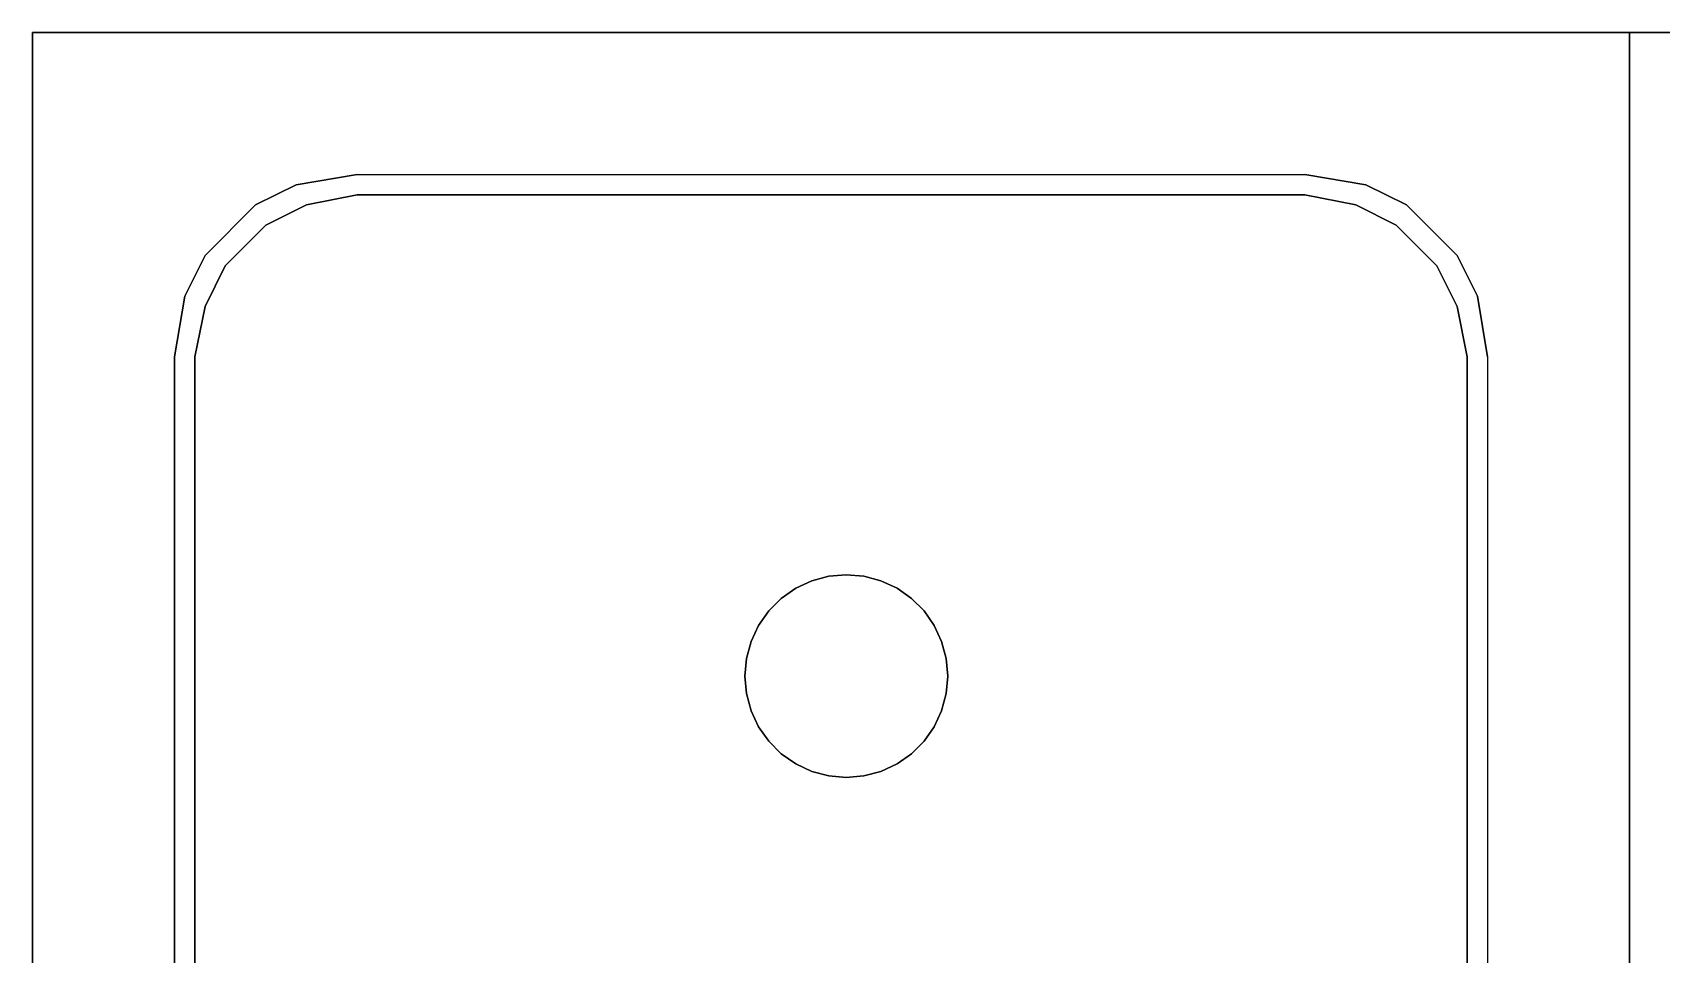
# Model space of a CAD drawing. Header units: inches. Extents: x -7543 to -822, y 102837 to 190349.
# Drawn here: x -833.71558 to -833.70538, y 102837.13291 to 102837.13868 of the extents above; entities that cross this region are included whole.
import ezdxf

# ---------------------------------------------------------------- set-up
doc = ezdxf.new("R2010")
doc.units = ezdxf.units.IN
doc.header["$MEASUREMENT"] = 0
doc.layers.add('TEFRİŞ', color=7, linetype='Continuous', lineweight=25, true_color=0x78462c)

msp = doc.modelspace()

# ---------------------------------------------------------------- linework, layer by layer
at = {"layer": 'TEFRİŞ'}
for p, q in [((-833.71355, 102837.137795, -0.004191), (-833.713931, 102837.137731, -0.004191)), ((-833.71355, 102837.137795, -0.004191), (-833.707614, 102837.137795, -0.004191)), ((-833.707614, 102837.137795, -0.004191), (-833.707233, 102837.137731, -0.004191)), ((-833.713931, 102837.137731, -0.004191), (-833.714185, 102837.137604, -0.004191)), ((-833.71355, 102837.137668, -0.004191), (-833.713867, 102837.137604, -0.004191)), ((-833.707614, 102837.137668, -0.004191), (-833.707296, 102837.137604, -0.004191)), ((-833.707233, 102837.137731, -0.004191), (-833.706979, 102837.137604, -0.004191)), ((-833.714185, 102837.137604, -0.004191), (-833.714502, 102837.137287, -0.004191)), ((-833.713867, 102837.137604, -0.004191), (-833.714121, 102837.137477, -0.004191)), ((-833.707296, 102837.137604, -0.004191), (-833.707042, 102837.137477, -0.004191)), ((-833.706979, 102837.137604, -0.004191), (-833.706661, 102837.137287, -0.004191)), ((-833.714121, 102837.137477, -0.004191), (-833.714375, 102837.137223, -0.004191)), ((-833.707042, 102837.137477, -0.004191), (-833.706788, 102837.137223, -0.004191)), ((-833.714502, 102837.137287, -0.004191), (-833.714629, 102837.137033, -0.004191)), ((-833.706661, 102837.137287, -0.004191), (-833.706534, 102837.137033, -0.004191)), ((-833.714375, 102837.137223, -0.004191), (-833.714502, 102837.136969, -0.004191)), ((-833.706788, 102837.137223, -0.004191), (-833.706661, 102837.136969, -0.004191)), ((-833.714629, 102837.137033, -0.004191), (-833.714693, 102837.136652, -0.004191)), ((-833.714502, 102837.136969, -0.004191), (-833.714566, 102837.136652, -0.004191)), ((-833.706661, 102837.136969, -0.004191), (-833.706598, 102837.136652, -0.004191)), ((-833.706534, 102837.137033, -0.004191), (-833.706471, 102837.136652, -0.004191)), ((-833.714693, 102837.131986, -0.004191), (-833.714693, 102837.136652, -0.004191))]:
    msp.add_line(p, q, dxfattribs=at)
for points, invisible_edges in [([(-833.714185, 102837.137604), (-833.714947, 102837.138684), (-833.715582, 102837.138684)], 9), ([(-833.714502, 102837.137287), (-833.714185, 102837.137604), (-833.715582, 102837.138684), (-833.715582, 102837.138176)], 10), ([(-833.714185, 102837.137604), (-833.713931, 102837.137731), (-833.714121, 102837.138684), (-833.714947, 102837.138684)], 10), ([(-833.71355, 102837.137795), (-833.71355, 102837.138684), (-833.714121, 102837.138684), (-833.713931, 102837.137731)], 5), ([(-833.71355, 102837.137795), (-833.707614, 102837.137795), (-833.707614, 102837.138684), (-833.71355, 102837.138684)], 11), ([(-833.707614, 102837.137795), (-833.707614, 102837.138684), (-833.707042, 102837.138684), (-833.707233, 102837.137731)], 5), ([(-833.706979, 102837.137604), (-833.707233, 102837.137731), (-833.707042, 102837.138684), (-833.706217, 102837.138684)], 10), ([(-833.706661, 102837.137287), (-833.706979, 102837.137604), (-833.705582, 102837.138684), (-833.705582, 102837.138176)], 10), ([(-833.706979, 102837.137604), (-833.706217, 102837.138684), (-833.705582, 102837.138684)], 9), ([(-833.714629, 102837.137033), (-833.714502, 102837.137287), (-833.715582, 102837.138176), (-833.715582, 102837.137414)], 10), ([(-833.706534, 102837.137033), (-833.706661, 102837.137287), (-833.705582, 102837.138176), (-833.705582, 102837.137414)], 10), ([(-833.71355, 102837.137668, -0.000127), (-833.71355, 102837.137795), (-833.713931, 102837.137731), (-833.713867, 102837.137604, -0.000127)], 5), ([(-833.71355, 102837.137668, -0.000127), (-833.707614, 102837.137668, -0.000127), (-833.707614, 102837.137795), (-833.71355, 102837.137795)], 14), ([(-833.707614, 102837.137668, -0.000127), (-833.707614, 102837.137795), (-833.707233, 102837.137731), (-833.707296, 102837.137604, -0.000127)], 5), ([(-833.713931, 102837.137731), (-833.714185, 102837.137604), (-833.714121, 102837.137477, -0.000127), (-833.713867, 102837.137604, -0.000127)], 10), ([(-833.707233, 102837.137731), (-833.706979, 102837.137604), (-833.707042, 102837.137477, -0.000127), (-833.707296, 102837.137604, -0.000127)], 10), ([(-833.714185, 102837.137604), (-833.714502, 102837.137287), (-833.714375, 102837.137223, -0.000127), (-833.714121, 102837.137477, -0.000127)], 10), ([(-833.706979, 102837.137604), (-833.706661, 102837.137287), (-833.706788, 102837.137223, -0.000127), (-833.707042, 102837.137477, -0.000127)], 10), ([(-833.714693, 102837.136652), (-833.714629, 102837.137033), (-833.715582, 102837.137414), (-833.715582, 102837.136652)], 10), ([(-833.706471, 102837.136652), (-833.706534, 102837.137033), (-833.705582, 102837.137414), (-833.705582, 102837.136652)], 10), ([(-833.714375, 102837.137223, -0.000127), (-833.714502, 102837.137287), (-833.714629, 102837.137033), (-833.714502, 102837.136969, -0.000127)], 5), ([(-833.706788, 102837.137223, -0.000127), (-833.706661, 102837.137287), (-833.706534, 102837.137033), (-833.706661, 102837.136969, -0.000127)], 5), ([(-833.714502, 102837.136969, -0.000127), (-833.714629, 102837.137033), (-833.714693, 102837.136652), (-833.714566, 102837.136652, -0.000127)], 5), ([(-833.706661, 102837.136969, -0.000127), (-833.706534, 102837.137033), (-833.706471, 102837.136652), (-833.706598, 102837.136652, -0.000127)], 5), ([(-833.714693, 102837.131986), (-833.715582, 102837.131986), (-833.715582, 102837.136652), (-833.714693, 102837.136652)], 5), ([(-833.714693, 102837.131986), (-833.715582, 102837.131986), (-833.715582, 102837.136652), (-833.714693, 102837.136652)], 5), ([(-833.714566, 102837.131986, -0.000127), (-833.714566, 102837.136652, -0.000127), (-833.714693, 102837.136652), (-833.714693, 102837.131986)], 10), ([(-833.706598, 102837.131986, -0.000127), (-833.706598, 102837.136652, -0.000127), (-833.706471, 102837.136652), (-833.706471, 102837.131986)], 10), ([(-833.706471, 102837.131986), (-833.705582, 102837.131986), (-833.705582, 102837.136652), (-833.706471, 102837.136652)], 5)]:
    msp.add_3dface(points, dxfattribs=dict(at, invisible_edges=invisible_edges))
for points in [[(-833.705582, 102837.138684, -0.000127), (-833.715582, 102837.138684, -0.000127), (-833.715582, 102837.138684), (-833.705582, 102837.138684)], [(-833.715582, 102837.128684, -0.000127), (-833.715582, 102837.138684, -0.000127), (-833.715582, 102837.138684), (-833.715582, 102837.128684)], [(-833.705582, 102837.128684, -0.000127), (-833.705582, 102837.138684, -0.000127), (-833.705582, 102837.138684), (-833.705582, 102837.128684)], [(-833.698782, 102837.138684, -0.000127), (-833.705582, 102837.138684, -0.000127), (-833.705582, 102837.138684), (-833.698782, 102837.138684)], [(-833.705582, 102837.128684), (-833.705582, 102837.138684), (-833.698782, 102837.138684), (-833.698782, 102837.128684)], [(-833.71355, 102837.137668, -0.004191), (-833.713867, 102837.137604, -0.004191), (-833.713867, 102837.137604, -0.000127), (-833.71355, 102837.137668, -0.000127)], [(-833.707614, 102837.137668, -0.004191), (-833.71355, 102837.137668, -0.004191), (-833.71355, 102837.137668, -0.000127), (-833.707614, 102837.137668, -0.000127)], [(-833.707296, 102837.137604, -0.004191), (-833.707614, 102837.137668, -0.004191), (-833.707614, 102837.137668, -0.000127), (-833.707296, 102837.137604, -0.000127)], [(-833.713867, 102837.137604, -0.004191), (-833.714121, 102837.137477, -0.004191), (-833.714121, 102837.137477, -0.000127), (-833.713867, 102837.137604, -0.000127)], [(-833.707042, 102837.137477, -0.004191), (-833.707296, 102837.137604, -0.004191), (-833.707296, 102837.137604, -0.000127), (-833.707042, 102837.137477, -0.000127)], [(-833.714121, 102837.137477, -0.004191), (-833.714375, 102837.137223, -0.004191), (-833.714375, 102837.137223, -0.000127), (-833.714121, 102837.137477, -0.000127)], [(-833.706788, 102837.137223, -0.004191), (-833.707042, 102837.137477, -0.004191), (-833.707042, 102837.137477, -0.000127), (-833.706788, 102837.137223, -0.000127)], [(-833.714502, 102837.136969, -0.004191), (-833.714375, 102837.137223, -0.004191), (-833.714375, 102837.137223, -0.000127), (-833.714502, 102837.136969, -0.000127)], [(-833.706661, 102837.136969, -0.004191), (-833.706788, 102837.137223, -0.004191), (-833.706788, 102837.137223, -0.000127), (-833.706661, 102837.136969, -0.000127)], [(-833.714502, 102837.136969, -0.004191), (-833.714566, 102837.136652, -0.004191), (-833.714566, 102837.136652, -0.000127), (-833.714502, 102837.136969, -0.000127)], [(-833.706598, 102837.136652, -0.004191), (-833.706661, 102837.136969, -0.004191), (-833.706661, 102837.136969, -0.000127), (-833.706598, 102837.136652, -0.000127)], [(-833.714566, 102837.136652, -0.004191), (-833.714566, 102837.131986, -0.004191), (-833.714566, 102837.131986, -0.000127), (-833.714566, 102837.136652, -0.000127)], [(-833.706598, 102837.131986, -0.004191), (-833.706598, 102837.136652, -0.004191), (-833.706598, 102837.136652, -0.000127), (-833.706598, 102837.131986, -0.000127)], [(-833.710803, 102837.135203, -0.004191), (-833.710703, 102837.13525, -0.004191), (-833.710703, 102837.13525, -0.004064), (-833.710803, 102837.135203, -0.004064)], [(-833.710703, 102837.13525, -0.004191), (-833.710596, 102837.135278, -0.004191), (-833.710596, 102837.135278, -0.004064), (-833.710703, 102837.13525, -0.004064)], [(-833.710596, 102837.135278, -0.004191), (-833.710486, 102837.135288, -0.004191), (-833.710486, 102837.135288, -0.004064), (-833.710596, 102837.135278, -0.004064)], [(-833.710486, 102837.135288, -0.004191), (-833.710376, 102837.135278, -0.004191), (-833.710376, 102837.135278, -0.004064), (-833.710486, 102837.135288, -0.004064)], [(-833.710376, 102837.135278, -0.004191), (-833.710269, 102837.13525, -0.004191), (-833.710269, 102837.13525, -0.004064), (-833.710376, 102837.135278, -0.004064)], [(-833.710269, 102837.13525, -0.004191), (-833.710168, 102837.135203, -0.004191), (-833.710168, 102837.135203, -0.004064), (-833.710269, 102837.13525, -0.004064)], [(-833.710972, 102837.135061, -0.004191), (-833.710894, 102837.135139, -0.004191), (-833.710894, 102837.135139, -0.004064), (-833.710972, 102837.135061, -0.004064)], [(-833.710894, 102837.135139, -0.004191), (-833.710803, 102837.135203, -0.004191), (-833.710803, 102837.135203, -0.004064), (-833.710894, 102837.135139, -0.004064)], [(-833.710168, 102837.135203, -0.004191), (-833.710078, 102837.135139, -0.004191), (-833.710078, 102837.135139, -0.004064), (-833.710168, 102837.135203, -0.004064)], [(-833.710078, 102837.135139, -0.004191), (-833.709999, 102837.135061, -0.004191), (-833.709999, 102837.135061, -0.004064), (-833.710078, 102837.135139, -0.004064)], [(-833.711036, 102837.13497, -0.004191), (-833.710972, 102837.135061, -0.004191), (-833.710972, 102837.135061, -0.004064), (-833.711036, 102837.13497, -0.004064)], [(-833.709999, 102837.135061, -0.004191), (-833.709936, 102837.13497, -0.004191), (-833.709936, 102837.13497, -0.004064), (-833.709999, 102837.135061, -0.004064)], [(-833.711082, 102837.13487, -0.004191), (-833.711036, 102837.13497, -0.004191), (-833.711036, 102837.13497, -0.004064), (-833.711082, 102837.13487, -0.004064)], [(-833.709936, 102837.13497, -0.004191), (-833.709889, 102837.13487, -0.004191), (-833.709889, 102837.13487, -0.004064), (-833.709936, 102837.13497, -0.004064)], [(-833.711111, 102837.134763, -0.004191), (-833.711082, 102837.13487, -0.004191), (-833.711082, 102837.13487, -0.004064), (-833.711111, 102837.134763, -0.004064)], [(-833.709889, 102837.13487, -0.004191), (-833.70986, 102837.134763, -0.004191), (-833.70986, 102837.134763, -0.004064), (-833.709889, 102837.13487, -0.004064)], [(-833.711121, 102837.134653, -0.004191), (-833.711111, 102837.134763, -0.004191), (-833.711111, 102837.134763, -0.004064), (-833.711121, 102837.134653, -0.004064)], [(-833.70986, 102837.134763, -0.004191), (-833.709851, 102837.134653, -0.004191), (-833.709851, 102837.134653, -0.004064), (-833.70986, 102837.134763, -0.004064)], [(-833.711111, 102837.134543, -0.004191), (-833.711121, 102837.134653, -0.004191), (-833.711121, 102837.134653, -0.004064), (-833.711111, 102837.134543, -0.004064)], [(-833.711121, 102837.134653, -0.004191), (-833.711121, 102837.134653, -0.004191), (-833.711121, 102837.134653, -0.004064)], [(-833.709851, 102837.134653, -0.004191), (-833.70986, 102837.134543, -0.004191), (-833.70986, 102837.134543, -0.004064), (-833.709851, 102837.134653, -0.004064)], [(-833.709851, 102837.134653, -0.004191), (-833.709851, 102837.134653, -0.004191), (-833.709851, 102837.134653, -0.004064)], [(-833.711082, 102837.134436, -0.004191), (-833.711111, 102837.134543, -0.004191), (-833.711111, 102837.134543, -0.004064), (-833.711082, 102837.134436, -0.004064)], [(-833.70986, 102837.134543, -0.004191), (-833.709889, 102837.134436, -0.004191), (-833.709889, 102837.134436, -0.004064), (-833.70986, 102837.134543, -0.004064)], [(-833.711036, 102837.134335, -0.004191), (-833.711082, 102837.134436, -0.004191), (-833.711082, 102837.134436, -0.004064), (-833.711036, 102837.134335, -0.004064)], [(-833.709889, 102837.134436, -0.004191), (-833.709936, 102837.134335, -0.004191), (-833.709936, 102837.134335, -0.004064), (-833.709889, 102837.134436, -0.004064)], [(-833.710972, 102837.134245, -0.004191), (-833.711036, 102837.134335, -0.004191), (-833.711036, 102837.134335, -0.004064), (-833.710972, 102837.134245, -0.004064)], [(-833.709936, 102837.134335, -0.004191), (-833.709999, 102837.134245, -0.004191), (-833.709999, 102837.134245, -0.004064), (-833.709936, 102837.134335, -0.004064)], [(-833.710894, 102837.134167, -0.004191), (-833.710972, 102837.134245, -0.004191), (-833.710972, 102837.134245, -0.004064), (-833.710894, 102837.134167, -0.004064)], [(-833.709999, 102837.134245, -0.004191), (-833.710078, 102837.134167, -0.004191), (-833.710078, 102837.134167, -0.004064), (-833.709999, 102837.134245, -0.004064)], [(-833.710803, 102837.134103, -0.004191), (-833.710894, 102837.134167, -0.004191), (-833.710894, 102837.134167, -0.004064), (-833.710803, 102837.134103, -0.004064)], [(-833.710703, 102837.134056, -0.004191), (-833.710803, 102837.134103, -0.004191), (-833.710803, 102837.134103, -0.004064), (-833.710703, 102837.134056, -0.004064)], [(-833.710168, 102837.134103, -0.004191), (-833.710269, 102837.134056, -0.004191), (-833.710269, 102837.134056, -0.004064), (-833.710168, 102837.134103, -0.004064)], [(-833.710078, 102837.134167, -0.004191), (-833.710168, 102837.134103, -0.004191), (-833.710168, 102837.134103, -0.004064), (-833.710078, 102837.134167, -0.004064)], [(-833.710596, 102837.134028, -0.004191), (-833.710703, 102837.134056, -0.004191), (-833.710703, 102837.134056, -0.004064), (-833.710596, 102837.134028, -0.004064)], [(-833.710486, 102837.134018, -0.004191), (-833.710596, 102837.134028, -0.004191), (-833.710596, 102837.134028, -0.004064), (-833.710486, 102837.134018, -0.004064)], [(-833.710376, 102837.134028, -0.004191), (-833.710486, 102837.134018, -0.004191), (-833.710486, 102837.134018, -0.004064), (-833.710376, 102837.134028, -0.004064)], [(-833.710269, 102837.134056, -0.004191), (-833.710376, 102837.134028, -0.004191), (-833.710376, 102837.134028, -0.004064), (-833.710269, 102837.134056, -0.004064)]]:
    msp.add_3dface(points, dxfattribs=at)

doc.saveas('drawing.dxf')
